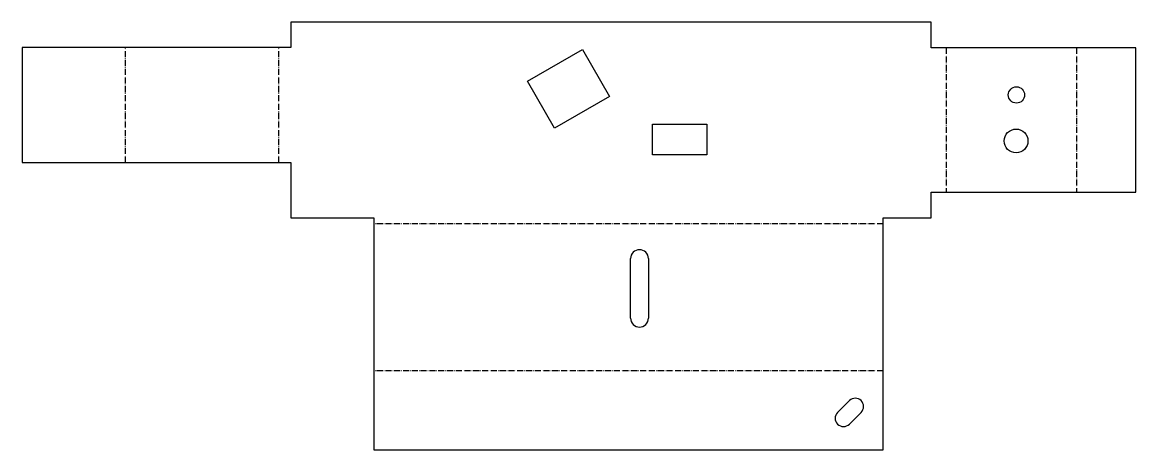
# Model space of a CAD drawing. Header units: millimetres. Extents: x -112 to 352, y -97 to 81.
import ezdxf

# ---------------------------------------------------------------- set-up
doc = ezdxf.new("R2010")
doc.units = ezdxf.units.MM
doc.linetypes.add('DASHDOT', pattern=[3.556, 2.54, -0.508, 0, -0.508])
doc.layers.add('BEND', color=7, linetype='Continuous')
doc.layers.add('CUT', color=7, linetype='Continuous')

msp = doc.modelspace()

# ---------------------------------------------------------------- linework, layer by layer
at = {"layer": 'BEND', "color": 4, "linetype": 'DASHDOT'}
for p, q in [((-68.82, 22.96), (-68.82, 70.86)), ((-5.03, 22.96), (-5.03, 70.86)), ((272.8, 70.81), (272.8, 10.6)), ((327.06, 70.81), (327.06, 10.6)), ((246.62, -2.51), (34.57, -2.51)), ((246.62, -63.76), (34.57, -63.76))]:
    msp.add_line(p, q, dxfattribs=at)
at = {"layer": 'CUT'}
for p, q in [((266.52, 81.41), (0, 81.41)), ((0, 81.41), (0, 70.86)), ((266.52, 70.81), (266.52, 81.41)), ((0, 70.86), (-111.87, 70.86)), ((-111.87, 70.86), (-111.87, 22.96)), ((98.44, 56.88), (121.36, 70.11)), ((121.36, 70.11), (132.66, 50.54)), ((351.74, 70.81), (266.52, 70.81)), ((351.74, 10.6), (351.74, 70.81)), ((109.74, 37.3), (98.44, 56.88)), ((132.66, 50.54), (109.74, 37.3)), ((150.47, 26.18), (150.47, 38.9)), ((150.47, 38.9), (173.16, 38.9)), ((173.16, 38.9), (173.16, 26.18)), ((173.16, 26.18), (150.47, 26.18)), ((-111.87, 22.96), (0, 22.96)), ((0, 22.96), (0, 0)), ((266.52, 0), (266.52, 10.6)), ((266.52, 10.6), (351.74, 10.6)), ((0, 0), (34.57, 0)), ((34.57, 0), (34.57, -96.66)), ((246.62, -96.66), (246.62, 0)), ((246.62, 0), (266.52, 0)), ((141.43, -41.85), (141.43, -17.03)), ((148.83, -17.03), (148.83, -41.85)), ((227.62, -81.11), (232.52, -76.21)), ((237.41, -81.1), (232.51, -86)), ((34.57, -96.66), (246.62, -96.66))]:
    msp.add_line(p, q, dxfattribs=at)
for centre, radius in [((302.08, 51.14), 3.39), ((301.92, 31.96), 4.96)]:
    msp.add_circle(centre, radius, dxfattribs=at)
for centre, radius, start, end in [((145.13, -17.03), 3.7, 0, 180), ((145.13, -41.85), 3.7, -180, 0), ((234.97, -78.66), 3.46, -45, 135), ((230.06, -83.56), 3.46, 135, -45)]:
    msp.add_arc(centre, radius, start, end, dxfattribs=at)

doc.saveas('drawing.dxf')
